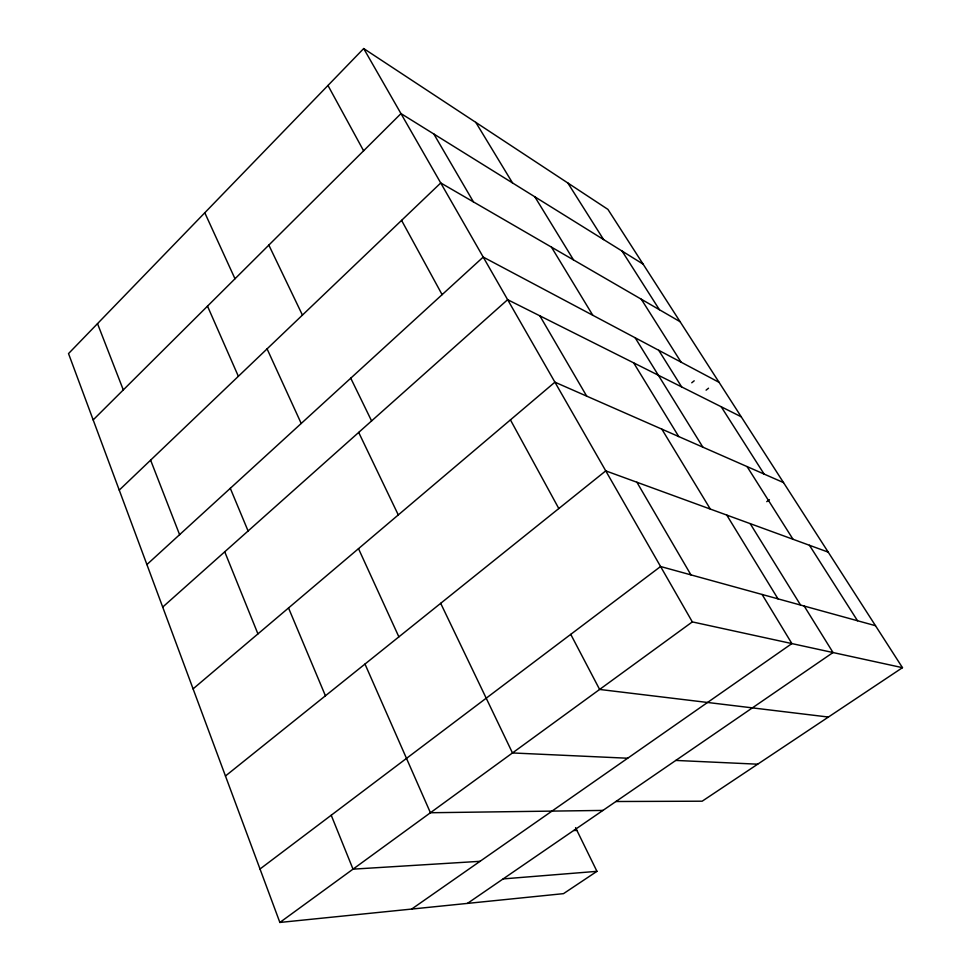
<?xml version="1.0" encoding="UTF-8"?>
<svg xmlns="http://www.w3.org/2000/svg" width="971" height="971" viewBox="0 0 971 971"><rect width="100%" height="100%" fill="white"/><g stroke="black" fill="none" stroke-linecap="round" stroke-linejoin="round"><path stroke-width="1.46" d="M615.93 801.512L702.167 801.196L902.472 667.672L607.919 209.384L363.688 48.55L68.528 353.59L279.866 922.45L563.496 893.648L596.947 871.339L575.572 827.668M93.167 419.909L400.999 113.583L643.13 264.148M119.251 490.112L440.749 182.949L680.137 321.729M146.912 564.552L483.218 257.072L719.098 382.356M162.703 607.081L507.639 299.675L741.225 416.79M193.083 688.864L554.914 382.173L783.524 482.599M691.74 382.792L694.204 380.802M706.099 390.16L708.527 388.206M225.454 775.999L605.758 470.874L828.214 552.135M260.01 869.009L660.583 566.518L875.502 625.7M766.75 501.667L769.408 499.677M279.866 922.45L692.323 621.901L902.472 667.672M411.668 909.062L791.887 643.579L762.101 594.47M467.452 903.394L833.021 652.536L804.206 606.074M503.136 878.913L596.947 871.339M480.05 861.313L353.019 869.154L331.22 815.239M573.91 830.496L576.908 830.387M602.955 810.421L430.42 812.739L364.987 664.055M627.691 758.23L512.482 752.95L440.688 603.319M675.792 760.427L757.696 764.189M828.409 717.047L599.617 689.446L570.754 634.354M622.023 251.016L659.406 309.713M721.21 406.752L764.092 474.066M809.45 545.277L857.539 620.76M567.829 182.985L603.598 239.582M641.297 299.226L681.084 362.171M747.075 466.59L793.016 539.269M658.739 350.3L681.654 386.919M635.155 337.774L702.858 447.158M750.17 523.624L800.577 605.067M534.839 196.81L573.509 259.912M633.662 362.863L678.741 436.574M726.757 515.067L777.989 598.852M475.814 122.382L512.554 182.973M551.467 247.156L592.783 315.259M661.834 429.146L710.311 509.059M433.843 134.01L473.435 201.895M539.852 315.83L586.69 396.132M636.915 482.259L690.939 574.881M363.688 48.55L692.323 621.901M327.967 85.472L363.603 150.784M401.569 220.368L442.108 294.65M510.43 419.885L558.811 508.549M350.749 378.18L371.59 420.929M268.846 245.093L302.43 315.102M358.687 432.411L398.292 514.933M204.796 212.77L234.994 278.762M267.074 348.868L301.216 423.465M358.505 548.651L398.875 636.867M207.503 306.144L238.368 376.311M288.533 607.967L325.431 695.794M230.297 488.304L248.091 530.991M224.738 551.783L257.934 633.905M97.513 323.634L123.305 389.929M150.614 460.145L179.599 534.669"/></g></svg>
